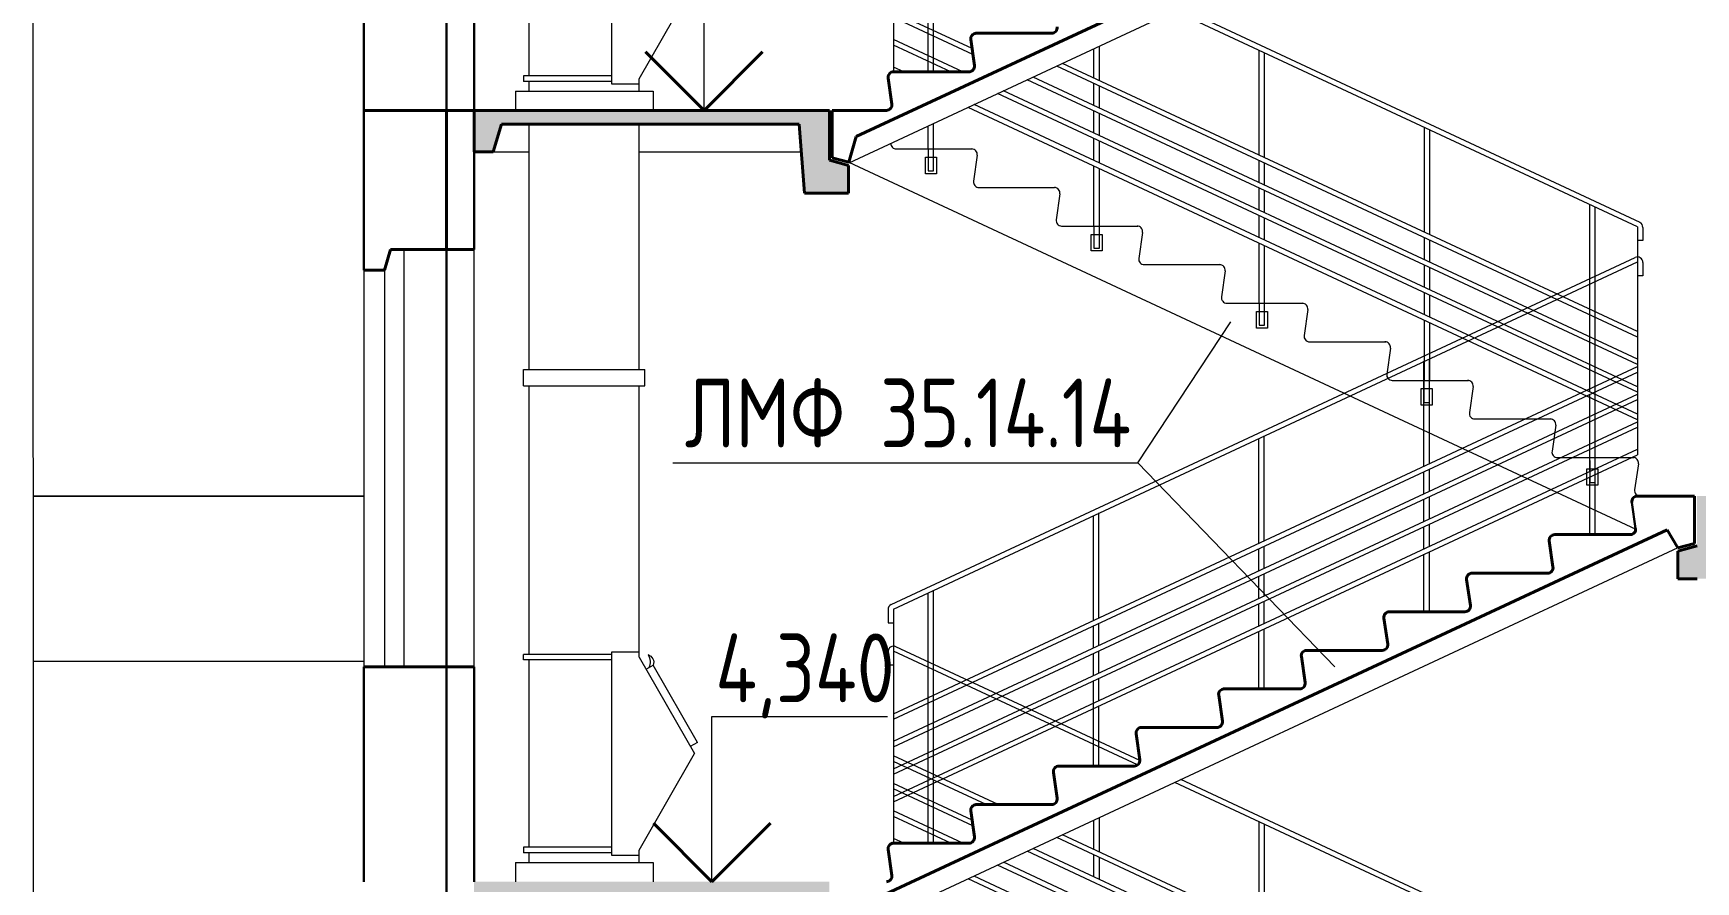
# Model space of a CAD drawing. Header units: millimetres. Extents: x 83035 to 329678, y -103769 to 22061.
# Drawn here: x 217968 to 224003, y 2919 to 5999 of the extents above; entities that cross this region are included whole.
import ezdxf

# ---------------------------------------------------------------- set-up
doc = ezdxf.new("R2010")
doc.units = ezdxf.units.MM
doc.header["$LTSCALE"] = 10
for name, color, linetype, lineweight in [('Лестница разрез', 36, 'Continuous', 20), ('Мусоропровод', 36, 'Continuous', 20), ('Размерный', 3, 'Continuous', 30), ('Разрез', 5, 'Continuous', 40), ('Разрез тонкий', 5, 'Continuous', 20), ('Символ разрез', 3, 'Continuous', 20), ('Символьный', 3, 'Continuous', 30), ('Текст разрез', 244, 'Continuous', 20)]:
    doc.layers.add(name, color=color, linetype=linetype, lineweight=lineweight)
doc.styles.add('2.5', font='', dxfattribs={"height": 250})
doc.styles.add('big 3.5', font='', dxfattribs={"height": 125})
doc.styles.get('2.5').set_extended_font_data('GOST type A')
doc.styles.get('big 3.5').set_extended_font_data('GOST type A')

msp = doc.modelspace()

# ---------------------------------------------------------------- hatches: boundary and pattern name
at = {"layer": 'Разрез тонкий'}
h = msp.add_hatch(dxfattribs=at)
h.set_pattern_fill('ANSI35', color=0, scale=20, angle=90, style=0)
h.set_pattern_definition([(135, (219567.58, -1580.78), (-89.8026, -89.8026), []), (135, (219567.58, -1490.98), (-89.8026, -89.8026), [158.75, -31.75, 0, -31.75])])
h.paths.add_polyline_path([(220857.584, 119.22), (219567.584, 119.22), (219567.584, -30.78), (219637.584, -30.78), (219667.584, 69.22), (220747.584, 69.22), (220767.584, -180.78), (220857.584, -180.78), (220927.584, -180.78), (220927.584, -80.78), (220857.584, -61.983)])
h.paths.add_polyline_path([(220927.584, 5519.22), (220857.584, 5538.017), (220857.584, 5719.22), (219567.584, 5719.22), (219567.584, 5569.22), (219637.584, 5569.22), (219667.584, 5669.22), (220747.584, 5669.22), (220767.584, 5419.22), (220857.584, 5419.22), (220927.584, 5419.22)])
h.paths.add_polyline_path([(220927.584, 2719.22), (220857.584, 2738.017), (220857.584, 2919.22), (219567.584, 2919.22), (219567.584, 2769.22), (219637.584, 2769.22), (219667.584, 2869.22), (220747.584, 2869.22), (220767.584, 2619.22), (220857.584, 2619.22), (220927.584, 2619.22)])
h.paths.add_polyline_path([(224117.584, 4269.22), (225197.584, 4269.22), (225227.584, 4169.22), (225307.584, 4169.22), (225307.584, 4319.22), (224007.584, 4319.22), (224007.584, 4138.017), (223937.584, 4119.22), (223937.584, 4019.22), (224007.584, 4019.22), (224097.584, 4019.22)])
h.paths.add_polyline_path([(224117.584, 7069.22), (225197.584, 7069.22), (225227.584, 6969.22), (225307.584, 6969.22), (225307.584, 7119.22), (224007.584, 7119.22), (224007.584, 6938.017), (223937.584, 6919.22), (223937.584, 6819.22), (224007.584, 6819.22), (224097.584, 6819.22)])
h.paths.add_polyline_path([(224117.584, -1330.78), (225197.584, -1330.78), (225227.584, -1430.78), (225307.584, -1430.78), (225307.584, -1280.78), (224007.584, -1280.78), (224007.584, -1461.983), (223937.584, -1480.78), (223937.584, -1580.78), (224007.584, -1580.78), (224097.584, -1580.78)])
h.paths.add_polyline_path([(224117.584, 1469.22), (225197.584, 1469.22), (225227.584, 1369.22), (225307.584, 1369.22), (225307.584, 1519.22), (224007.584, 1519.22), (224007.584, 1338.017), (223937.584, 1319.22), (223937.584, 1219.22), (224007.584, 1219.22), (224097.584, 1219.22)])
h.paths.add_polyline_path([(220857.584, 8338.017), (220857.584, 8519.22), (219567.584, 8519.22), (219567.584, 8369.22), (219637.584, 8369.22), (219667.584, 8469.22), (220747.584, 8469.22), (220767.584, 8219.22), (220857.584, 8219.22), (220927.584, 8219.22), (220927.584, 8319.22)])
h.paths.add_polyline_path([(224117.584, 9869.22), (225197.584, 9869.22), (225227.584, 9769.22), (225307.584, 9769.22), (225307.584, 9919.22), (224007.584, 9919.22), (224007.584, 9738.017), (223937.584, 9719.22), (223937.584, 9619.22), (224007.584, 9619.22), (224097.584, 9619.22)])

# ---------------------------------------------------------------- linework, layer by layer
at = {"layer": 'Лестница разрез', "color": 0}
for p, q in [((221090.644, 6709.22), (221090.644, 5859.22)), ((221375.565, 5943.354), (221090.644, 6076.317)), ((221378.626, 5921.925), (221090.644, 6056.317)), ((221216.054, 5859.22), (221216.054, 6067.745)), ((221216.054, 5859.22), (221216.054, 6067.745)), ((221236.054, 5859.22), (221236.054, 6077.078)), ((221236.054, 5859.22), (221236.054, 6077.078)), ((223790.644, 5296.317), (222111.674, 6079.836)), ((223800.587, 5311.676), (222133.115, 6089.83)), ((221341.565, 5859.22), (221090.644, 5976.317)), ((221216.054, 5917.792), (221216.054, 5997.792)), ((221236.054, 5908.459), (221236.054, 5988.459)), ((221298.708, 5859.22), (221090.644, 5956.317)), ((221817.584, 5837.078), (221817.584, 5942.749)), ((221837.584, 5827.745), (221837.584, 5952.072)), ((222417.584, 5557.078), (222417.584, 5937.792)), ((222437.584, 5547.745), (222437.584, 5928.459)), ((221127.279, 5859.22), (221090.644, 5876.317)), ((221216.054, 5859.22), (221216.054, 5897.792)), ((221236.054, 5859.22), (221236.054, 5888.459)), ((223790.644, 4896.317), (221682.86, 5879.949)), ((223790.644, 4916.317), (221704.301, 5889.943)), ((223790.644, 4796.317), (221575.657, 5829.977)), ((223790.644, 4816.317), (221597.097, 5839.972)), ((221817.584, 5737.078), (221817.584, 5817.078)), ((221837.584, 5727.745), (221837.584, 5807.745)), ((223790.644, 4616.317), (221382.69, 5740.028)), ((223790.644, 4696.317), (221468.453, 5780.006)), ((223790.644, 4716.317), (221489.894, 5790)), ((223790.644, 4596.317), (221361.25, 5730.034)), ((221817.584, 5637.078), (221817.584, 5717.078)), ((221837.584, 5627.745), (221837.584, 5707.745)), ((221216.054, 5579.22), (221216.054, 5662.353)), ((221236.054, 5579.22), (221236.054, 5671.675)), ((221817.584, 5537.078), (221817.584, 5617.078)), ((223017.584, 5277.078), (223017.584, 5657.792)), ((223037.584, 5267.745), (223037.584, 5648.459)), ((221216.054, 5579.22), (221216.054, 5499.22)), ((221236.054, 5499.22), (221236.054, 5579.22)), ((221837.584, 5527.745), (221837.584, 5607.745)), ((221216.054, 5549.22), (221236.054, 5549.22)), ((221216.054, 5499.22), (221236.054, 5499.22)), ((221817.584, 5299.22), (221817.584, 5517.078)), ((221837.584, 5299.22), (221837.584, 5507.745)), ((222417.584, 5457.078), (222417.584, 5537.078)), ((222437.584, 5447.745), (222437.584, 5527.745)), ((222417.584, 5357.078), (222417.584, 5437.078)), ((222437.584, 5347.745), (222437.584, 5427.745)), ((223617.584, 4997.078), (223617.584, 5377.792)), ((222417.584, 5257.078), (222417.584, 5337.078)), ((222437.584, 5247.745), (222437.584, 5327.745)), ((223637.584, 4887.745), (223637.584, 5368.459)), ((221817.584, 5299.22), (221817.584, 5219.22)), ((221817.584, 5269.22), (221837.584, 5269.22)), ((221837.584, 5219.22), (221837.584, 5299.22)), ((223017.584, 5177.078), (223017.584, 5257.078)), ((223790.644, 5296.317), (223790.644, 4609.22)), ((223810.644, 5294.323), (223810.644, 5246.394)), ((221817.584, 5219.22), (221837.584, 5219.22)), ((222417.584, 5019.22), (222417.584, 5237.078)), ((222437.584, 5019.22), (222437.584, 5227.745)), ((223037.584, 5167.745), (223037.584, 5247.745)), ((223810.644, 5246.394), (223790.644, 5246.394)), ((221082.186, 3925.273), (223782.186, 5185.273)), ((221082.186, 3925.273), (223782.186, 5185.273)), ((221090.644, 3909.22), (223790.644, 5169.22)), ((221090.644, 3909.22), (223790.644, 5169.22)), ((223017.584, 5077.078), (223017.584, 5157.078)), ((223037.584, 5067.745), (223037.584, 5147.745)), ((223790.644, 5169.22), (223790.644, 4469.22)), ((223790.644, 5169.22), (223790.644, 4469.22)), ((223810.644, 5167.15), (223810.644, 5119.22)), ((223810.644, 5167.15), (223810.644, 5119.22)), ((223617.584, 4708.459), (223617.584, 5088.459)), ((223617.584, 4708.459), (223617.584, 5088.459)), ((223637.584, 4717.792), (223637.584, 5097.792)), ((223637.584, 4717.792), (223637.584, 5097.792)), ((223810.644, 5119.22), (223790.644, 5119.22)), ((223810.644, 5119.22), (223790.644, 5119.22)), ((222417.584, 5019.22), (222417.584, 4939.22)), ((222437.584, 4939.22), (222437.584, 5019.22)), ((223017.584, 4977.078), (223017.584, 5057.078)), ((223037.584, 4967.745), (223037.584, 5047.745)), ((222417.584, 4989.22), (222437.584, 4989.22)), ((223017.584, 4739.22), (223017.584, 4957.078)), ((223617.584, 4897.078), (223617.584, 4977.078)), ((222417.584, 4939.22), (222437.584, 4939.22)), ((223037.584, 4739.22), (223037.584, 4947.745)), ((223617.584, 4797.078), (223617.584, 4877.078)), ((223637.584, 4787.745), (223637.584, 4867.745)), ((221090.644, 3529.22), (223790.644, 4789.22)), ((221090.644, 3529.22), (223790.644, 4789.22)), ((221090.644, 3509.22), (223790.644, 4769.22)), ((221090.644, 3509.22), (223790.644, 4769.22)), ((223016.054, 4427.745), (223016.054, 4808.459)), ((223016.054, 4427.745), (223016.054, 4808.459)), ((223036.054, 4437.078), (223036.054, 4817.792)), ((223036.054, 4437.078), (223036.054, 4817.792)), ((223617.584, 4697.078), (223617.584, 4777.078)), ((223637.584, 4687.745), (223637.584, 4767.745)), ((223016.054, 4739.22), (223016.054, 4659.22)), ((223016.054, 4709.22), (223036.054, 4709.22)), ((223036.054, 4659.22), (223036.054, 4739.22)), ((221090.644, 3429.22), (223790.644, 4689.22)), ((221090.644, 3429.22), (223790.644, 4689.22)), ((221090.644, 3409.22), (223790.644, 4669.22)), ((221090.644, 3409.22), (223790.644, 4669.22)), ((223016.054, 4659.22), (223036.054, 4659.22)), ((223617.584, 4608.459), (223617.584, 4688.459)), ((223617.584, 4608.459), (223617.584, 4688.459)), ((223617.584, 4459.22), (223617.584, 4677.078)), ((223637.584, 4617.792), (223637.584, 4697.792)), ((223637.584, 4617.792), (223637.584, 4697.792)), ((223637.584, 4459.22), (223637.584, 4667.745)), ((221090.644, 3329.22), (223790.644, 4589.22)), ((221090.644, 3329.22), (223790.644, 4589.22)), ((223617.584, 4508.459), (223617.584, 4588.459)), ((223617.584, 4508.459), (223617.584, 4588.459)), ((223637.584, 4517.792), (223637.584, 4597.792)), ((223637.584, 4517.792), (223637.584, 4597.792)), ((221090.644, 3309.22), (223790.644, 4569.22)), ((221090.644, 3309.22), (223790.644, 4569.22)), ((222416.054, 4147.745), (222416.054, 4528.459)), ((222416.054, 4147.745), (222416.054, 4528.459)), ((222436.054, 4157.078), (222436.054, 4537.792)), ((222436.054, 4157.078), (222436.054, 4537.792)), ((221090.644, 3229.22), (223790.644, 4489.22)), ((221090.644, 3229.22), (223790.644, 4489.22)), ((221090.644, 3209.22), (223790.644, 4469.22)), ((221090.644, 3209.22), (223790.644, 4469.22)), ((223617.584, 4408.459), (223617.584, 4488.459)), ((223617.584, 4408.459), (223617.584, 4488.459)), ((223637.584, 4417.792), (223637.584, 4497.792)), ((223637.584, 4417.792), (223637.584, 4497.792)), ((223016.054, 4327.745), (223016.054, 4407.745)), ((223016.054, 4327.745), (223016.054, 4407.745)), ((223036.054, 4337.078), (223036.054, 4417.078)), ((223036.054, 4337.078), (223036.054, 4417.078)), ((223617.584, 4459.22), (223637.584, 4459.22)), ((223617.584, 4448.459), (223617.584, 4368.459)), ((223617.584, 4418.459), (223637.584, 4418.459)), ((223637.584, 4368.459), (223637.584, 4448.459)), ((223617.584, 4179.22), (223617.584, 4388.459)), ((223617.584, 4179.22), (223617.584, 4388.459)), ((223617.584, 4368.459), (223637.584, 4368.459)), ((223637.584, 4179.22), (223637.584, 4397.792)), ((223637.584, 4179.22), (223637.584, 4397.792)), ((223016.054, 4227.745), (223016.054, 4307.745)), ((223016.054, 4227.745), (223016.054, 4307.745)), ((223036.054, 4237.078), (223036.054, 4317.078)), ((223036.054, 4237.078), (223036.054, 4317.078)), ((221816.054, 3867.745), (221816.054, 4248.459)), ((221816.054, 3867.745), (221816.054, 4248.459)), ((221836.054, 3877.078), (221836.054, 4257.792)), ((221836.054, 3877.078), (221836.054, 4257.792)), ((223016.054, 4127.745), (223016.054, 4207.745)), ((223016.054, 4127.745), (223016.054, 4207.745)), ((223036.054, 4137.078), (223036.054, 4217.078)), ((223036.054, 4137.078), (223036.054, 4217.078)), ((223617.584, 4179.22), (223637.584, 4179.22)), ((222416.054, 4047.745), (222416.054, 4127.745)), ((222416.054, 4047.745), (222416.054, 4127.745)), ((222436.054, 4057.078), (222436.054, 4137.078)), ((222436.054, 4057.078), (222436.054, 4137.078)), ((223016.054, 3899.22), (223016.054, 4107.745)), ((223016.054, 3899.22), (223016.054, 4107.745)), ((223036.054, 3899.22), (223036.054, 4117.078)), ((223036.054, 3899.22), (223036.054, 4117.078)), ((222416.054, 3947.745), (222416.054, 4027.745)), ((222416.054, 3947.745), (222416.054, 4027.745)), ((222436.054, 3957.078), (222436.054, 4037.078)), ((222436.054, 3957.078), (222436.054, 4037.078)), ((221216.054, 3487.745), (221216.054, 3968.459)), ((221216.054, 3487.745), (221216.054, 3968.459)), ((221236.054, 3597.078), (221236.054, 3977.792)), ((221236.054, 3597.078), (221236.054, 3977.792)), ((222416.054, 3847.745), (222416.054, 3927.745)), ((222416.054, 3847.745), (222416.054, 3927.745)), ((222436.054, 3857.078), (222436.054, 3937.078)), ((222436.054, 3857.078), (222436.054, 3937.078)), ((221070.644, 3907.15), (221070.644, 3859.22)), ((221070.644, 3907.15), (221070.644, 3859.22)), ((221090.644, 3909.22), (221090.644, 3059.22)), ((221090.644, 3909.22), (221090.644, 3209.22)), ((221070.644, 3859.22), (221090.644, 3859.22)), ((221070.644, 3859.22), (221090.644, 3859.22)), ((221816.054, 3767.745), (221816.054, 3847.745)), ((221816.054, 3767.745), (221816.054, 3847.745)), ((221836.054, 3777.078), (221836.054, 3857.078)), ((221836.054, 3777.078), (221836.054, 3857.078)), ((222416.054, 3619.22), (222416.054, 3827.745)), ((222416.054, 3619.22), (222416.054, 3827.745)), ((222436.054, 3619.22), (222436.054, 3837.078)), ((222436.054, 3619.22), (222436.054, 3837.078)), ((221070.644, 3754.246), (221070.644, 3706.317)), ((221976.263, 3343.028), (221090.644, 3756.317)), ((221984.524, 3359.173), (221099.102, 3772.37)), ((221816.054, 3667.745), (221816.054, 3747.745)), ((221816.054, 3667.745), (221816.054, 3747.745)), ((221836.054, 3677.078), (221836.054, 3757.078)), ((221836.054, 3677.078), (221836.054, 3757.078)), ((221070.644, 3706.317), (221090.644, 3706.317)), ((221216.054, 3317.792), (221216.054, 3697.792)), ((221236.054, 3308.459), (221236.054, 3688.459)), ((221816.054, 3339.22), (221816.054, 3647.745)), ((221816.054, 3339.22), (221816.054, 3647.745)), ((221836.054, 3577.078), (221836.054, 3657.078)), ((221836.054, 3577.078), (221836.054, 3657.078)), ((221236.054, 3497.078), (221236.054, 3577.078)), ((221236.054, 3497.078), (221236.054, 3577.078)), ((221836.054, 3339.22), (221836.054, 3557.078)), ((221836.054, 3339.22), (221836.054, 3557.078)), ((221216.054, 3387.745), (221216.054, 3467.745)), ((221216.054, 3387.745), (221216.054, 3467.745)), ((221236.054, 3397.078), (221236.054, 3477.078)), ((221236.054, 3397.078), (221236.054, 3477.078)), ((221470.136, 3199.22), (221090.644, 3376.317)), ((221427.279, 3199.22), (221090.644, 3356.317)), ((221216.054, 3287.745), (221216.054, 3367.745)), ((221216.054, 3287.745), (221216.054, 3367.745)), ((221236.054, 3297.078), (221236.054, 3377.078)), ((221236.054, 3297.078), (221236.054, 3377.078)), ((221375.565, 3143.354), (221090.644, 3276.317)), ((221216.054, 3217.792), (221216.054, 3297.792)), ((221216.054, 3059.22), (221216.054, 3267.745)), ((221216.054, 3059.22), (221216.054, 3267.745)), ((221236.054, 3208.459), (221236.054, 3288.459)), ((221236.054, 3059.22), (221236.054, 3277.078)), ((221236.054, 3059.22), (221236.054, 3277.078)), ((223790.644, 2496.317), (222111.674, 3279.836)), ((223800.587, 2511.676), (222133.115, 3289.83)), ((221378.626, 3121.925), (221090.644, 3256.317)), ((221341.565, 3059.22), (221090.644, 3176.317)), ((221298.708, 3059.22), (221090.644, 3156.317)), ((221216.054, 3117.792), (221216.054, 3197.792)), ((221236.054, 3108.459), (221236.054, 3188.459)), ((221817.584, 3037.078), (221817.584, 3142.749)), ((221837.584, 3027.745), (221837.584, 3152.072)), ((221216.054, 3059.22), (221216.054, 3097.792)), ((221236.054, 3059.22), (221236.054, 3088.459)), ((223790.644, 2096.317), (221682.86, 3079.949)), ((223790.644, 2116.317), (221704.301, 3089.943)), ((222417.584, 2757.078), (222417.584, 3137.792)), ((222437.584, 2747.745), (222437.584, 3128.459)), ((221127.279, 3059.22), (221090.644, 3076.317)), ((223790.644, 1996.317), (221575.657, 3029.977)), ((223790.644, 2016.317), (221597.097, 3039.972)), ((223790.644, 1896.317), (221468.453, 2980.006)), ((223790.644, 1916.317), (221489.894, 2990)), ((221817.584, 2937.078), (221817.584, 3017.078)), ((221837.584, 2927.745), (221837.584, 3007.745)), ((223790.644, 1796.317), (221361.25, 2930.034)), ((223790.644, 1816.317), (221382.69, 2940.028))]:
    msp.add_line(p, q, dxfattribs=at)
for points in [[(221206.054, 5549.22), (221246.054, 5549.22), (221246.054, 5489.22), (221206.054, 5489.22)], [(221807.584, 5269.22), (221847.584, 5269.22), (221847.584, 5209.22), (221807.584, 5209.22)], [(222407.584, 4989.22), (222447.584, 4989.22), (222447.584, 4929.22), (222407.584, 4929.22)], [(223006.054, 4709.22), (223046.054, 4709.22), (223046.054, 4649.22), (223006.054, 4649.22)], [(223607.584, 4418.459), (223647.584, 4418.459), (223647.584, 4358.459), (223607.584, 4358.459)]]:
    msp.add_lwpolyline(points, close=True, dxfattribs=at)
for centre, start, end in [((223790.644, 5294.323), 0, 64.9831065), ((223790.644, 5167.15), 0, 115.0168935), ((223790.644, 5167.15), 0, 115.0168935), ((221090.644, 3907.15), 115.0168935, 180), ((221090.644, 3907.15), 115.0168935, 180), ((221090.644, 3754.246), 64.9831065, 180)]:
    msp.add_arc(centre, 20, start, end, dxfattribs=at)
at = {"layer": 'Мусоропровод', "color": 0}
for p, q in [((219767.584, 5844.22), (219767.584, 6524.22)), ((220067.584, 5814.22), (220067.584, 6554.22)), ((220167.584, 5834.22), (220367.584, 6184.22)), ((219747.584, 5844.22), (219747.584, 5824.22)), ((220067.584, 5844.22), (219747.584, 5844.22)), ((220067.584, 5824.22), (219747.584, 5824.22)), ((219767.584, 5789.22), (219767.584, 5824.22)), ((220167.584, 5814.22), (220067.584, 5814.22)), ((220167.584, 5789.22), (220167.584, 5834.22)), ((219717.584, 5789.22), (219717.584, 5719.22)), ((219717.584, 5789.22), (220217.584, 5789.22)), ((220217.584, 5789.22), (220217.584, 5719.22)), ((219767.584, 4779.22), (219767.584, 5669.22)), ((220167.584, 4779.22), (220167.584, 5669.22)), ((219747.584, 4719.22), (219747.584, 4779.22)), ((219747.584, 4779.22), (220187.584, 4779.22)), ((220187.584, 4719.22), (220187.584, 4779.22)), ((219747.584, 4719.22), (220187.584, 4719.22)), ((219767.584, 3744.22), (219767.584, 4719.22)), ((220167.584, 3734.22), (220167.584, 4719.22)), ((220067.584, 3744.22), (219747.584, 3744.22)), ((219747.584, 3724.22), (219747.584, 3744.22)), ((220067.584, 3014.22), (220067.584, 3754.22)), ((220067.584, 3754.22), (220167.584, 3754.22)), ((220067.584, 3724.22), (219747.584, 3724.22)), ((219767.584, 3044.22), (219767.584, 3724.22)), ((220167.584, 3734.22), (220367.584, 3384.22)), ((220167.584, 3034.22), (220367.584, 3384.22)), ((220067.584, 3044.22), (219747.584, 3044.22)), ((219747.584, 3044.22), (219747.584, 3024.22)), ((220067.584, 3024.22), (219747.584, 3024.22)), ((219767.584, 2989.22), (219767.584, 3024.22)), ((220167.584, 2989.22), (220167.584, 3034.22)), ((219717.584, 2989.22), (219717.584, 2919.22)), ((219717.584, 2989.22), (220217.584, 2989.22)), ((220167.584, 3014.22), (220067.584, 3014.22)), ((220217.584, 2989.22), (220217.584, 2919.22))]:
    msp.add_line(p, q, dxfattribs=at)
at = {"layer": 'Мусоропровод', "color": 0, "extrusion": (0, 0, -1)}
for p, q in [((220192.391, 3690.808), (220218.438, 3705.692)), ((220378.747, 3425.152), (220218.438, 3705.692)), ((220378.747, 3425.152), (220352.7, 3410.267))]:
    msp.add_line(p, q, dxfattribs=at)
for centre, radius, start, end in [((-220157.56, 3717.395), 49.195, 147.914283, 205.3910619), ((-220189.922, 3715.011), 30, 108.0962109, 198.0962109)]:
    msp.add_arc(centre, radius, start, end, dxfattribs=at)
at = {"layer": 'Размерный', "color": 0, "ltscale": 0.2}
msp.add_line((219467.584, -7999.088), (219467.584, 15297.318), dxfattribs=at)
at = {"layer": 'Разрез', "color": 0}
for p, q in [((223898.619, 6996.679), (220954.711, 5624.411)), ((221370.845, 5976.392), (221384.323, 5882.049)), ((221664.524, 5999.22), (221387.584, 5999.22)), ((221364.524, 5859.22), (221087.584, 5859.22)), ((221070.845, 5836.392), (221084.323, 5742.049)), ((219167.584, 5719.22), (219567.584, 5719.22)), ((219167.584, 5719.22), (219567.584, 5719.22)), ((219467.584, 5214.22), (219467.584, 5719.22)), ((219567.584, 5569.22), (219567.584, 5719.22)), ((220857.584, 5719.22), (219567.584, 5719.22)), ((220857.584, 5719.22), (219567.584, 5719.22)), ((219567.584, 5569.22), (219567.584, 5719.22)), ((220857.584, 5538.017), (220857.584, 5719.22)), ((220857.584, 5538.017), (220857.584, 5719.22)), ((221064.524, 5719.22), (220867.584, 5719.22)), ((220867.584, 5719.22), (220867.584, 5546.976)), ((219637.584, 5569.22), (219667.584, 5669.22)), ((219637.584, 5569.22), (219667.584, 5669.22)), ((219667.584, 5669.22), (220747.584, 5669.22)), ((219667.584, 5669.22), (220747.584, 5669.22)), ((220767.584, 5419.22), (220747.584, 5669.22)), ((220767.584, 5419.22), (220747.584, 5669.22)), ((220928.078, 5530.732), (220954.711, 5624.411)), ((219567.584, 5569.22), (219637.584, 5569.22)), ((219567.584, 5569.22), (219637.584, 5569.22)), ((220927.584, 5519.22), (220857.584, 5538.017)), ((220927.584, 5519.22), (220857.584, 5538.017)), ((220867.584, 5546.976), (220928.078, 5530.732)), ((220927.584, 5419.22), (220927.584, 5519.22)), ((220927.584, 5419.22), (220927.584, 5519.22)), ((220857.584, 5419.22), (220767.584, 5419.22)), ((220857.584, 5419.22), (220767.584, 5419.22)), ((220927.584, 5419.22), (220857.584, 5419.22)), ((220927.584, 5419.22), (220857.584, 5419.22)), ((219242.584, 5139.22), (219264.219, 5214.22)), ((219567.584, 5214.22), (219264.219, 5214.22)), ((219167.584, 5139.22), (219242.584, 5139.22)), ((223790.644, 4319.22), (223997.584, 4319.22)), ((223800.644, 4319.22), (223997.584, 4319.22)), ((223997.584, 4319.22), (223997.584, 4146.976)), ((223997.584, 4319.22), (223997.584, 4146.976)), ((223898.619, 4196.679), (220954.711, 2824.411)), ((223764.524, 4179.22), (223490.644, 4179.22)), ((223937.089, 4130.732), (223898.619, 4196.679)), ((223470.845, 4156.392), (223484.323, 4062.049)), ((223997.584, 4146.976), (223937.089, 4130.732)), ((223997.584, 4146.976), (223937.089, 4130.732)), ((223937.584, 4119.22), (224007.584, 4138.017)), ((223937.584, 4019.22), (223937.584, 4119.22)), ((223170.845, 4016.392), (223184.323, 3922.049)), ((223464.524, 4039.22), (223190.644, 4039.22)), ((223937.584, 4019.22), (224007.584, 4019.22)), ((222870.845, 3876.392), (222884.323, 3782.049)), ((223164.524, 3899.22), (222887.584, 3899.22)), ((222864.524, 3759.22), (222587.584, 3759.22)), ((219567.584, 3699.22), (219167.584, 3699.22)), ((222570.845, 3736.392), (222584.323, 3642.049)), ((222270.845, 3596.392), (222284.323, 3502.049)), ((222564.524, 3619.22), (222287.584, 3619.22)), ((221970.845, 3456.392), (221984.323, 3362.049)), ((222264.524, 3479.22), (221987.584, 3479.22)), ((221964.524, 3339.22), (221687.584, 3339.22)), ((221670.845, 3316.392), (221684.323, 3222.049)), ((221664.524, 3199.22), (221387.584, 3199.22)), ((221370.845, 3176.392), (221384.323, 3082.049)), ((221070.845, 3036.392), (221084.323, 2942.049)), ((221364.524, 3059.22), (221087.584, 3059.22))]:
    msp.add_line(p, q, dxfattribs=at)
at = {"layer": 'Разрез', "color": 0, "lineweight": 30}
for p, q in [((219167.584, 6499.22), (219167.584, 5719.22)), ((219567.584, 5719.22), (219567.584, 6499.22)), ((219167.584, 5719.22), (219167.584, 5139.22)), ((219567.584, 5214.22), (219567.584, 5719.22)), ((223770.845, 4296.392), (223784.323, 4202.049)), ((219167.584, 3699.22), (219167.584, 2919.22)), ((219567.584, 2919.22), (219567.584, 3699.22))]:
    msp.add_line(p, q, dxfattribs=at)
at = {"layer": 'Разрез', "color": 0, "lineweight": 9}
for p, q in [((221074.524, 5719.22), (220867.584, 5719.22)), ((220867.584, 5719.22), (220867.584, 5546.976)), ((219637.584, 5569.22), (219767.584, 5569.22)), ((220167.584, 5569.22), (220755.584, 5569.22)), ((220867.584, 5546.976), (220928.078, 5530.732)), ((220928.078, 5530.732), (220928.078, 5528.116))]:
    msp.add_line(p, q, dxfattribs=at)
at = {"layer": 'Разрез', "color": 0}
for centre, start, end in [((221390.644, 5979.22), 90, 188.1301024), ((221664.524, 6019.22), 270, 8.1301024), ((221090.644, 5839.22), 90, 188.1301024), ((221364.524, 5879.22), 270, 8.1301024), ((221064.524, 5739.22), 270, 8.1301024), ((223790.644, 4299.22), 90, 188.1301024), ((223490.644, 4159.22), 90, 188.1301024), ((223764.524, 4199.22), 270, 8.1301024), ((223464.524, 4059.22), 270, 8.1301024), ((223190.644, 4019.22), 90, 188.1301024), ((222890.644, 3879.22), 90, 188.1301024), ((223164.524, 3919.22), 270, 8.1301024), ((222590.644, 3739.22), 90, 188.1301024), ((222864.524, 3779.22), 270, 8.1301024), ((222564.524, 3639.22), 270, 8.1301024), ((222290.644, 3599.22), 90, 188.1301024), ((222264.524, 3499.22), 270, 8.1301024), ((221990.644, 3459.22), 90, 188.1301024), ((221690.644, 3319.22), 90, 188.1301024), ((221964.524, 3359.22), 270, 8.1301024), ((221390.644, 3179.22), 90, 188.1301024), ((221664.524, 3219.22), 270, 8.1301024), ((221364.524, 3079.22), 270, 8.1301024), ((221090.644, 3039.22), 90, 188.1301024), ((221064.524, 2939.22), 270, 8.1301024)]:
    msp.add_arc(centre, 20, start, end, dxfattribs=at)
at = {"layer": 'Разрез тонкий', "color": 0}
for p, q in [((217968.094, 167.778), (217967.584, 12719.22)), ((219567.584, 5719.22), (219567.584, 8014.22)), ((223937.089, 6930.732), (220928.078, 5528.116)), ((219637.584, 5569.22), (219767.584, 5569.22)), ((220167.584, 5569.22), (220755.584, 5569.22)), ((221100.644, 5579.22), (221374.524, 5579.22)), ((221394.323, 5556.392), (221380.845, 5462.049)), ((220928.078, 5530.732), (223784.524, 4199.233)), ((221400.644, 5439.22), (221674.524, 5439.22)), ((221694.323, 5416.392), (221680.845, 5322.049)), ((221700.644, 5299.22), (221977.584, 5299.22)), ((221994.323, 5276.392), (221980.845, 5182.049)), ((219314.219, 3699.22), (219314.219, 5214.22)), ((219567.584, 2919.22), (219567.584, 5214.22)), ((219167.584, 5139.22), (219167.584, 3699.22)), ((219242.584, 5139.22), (219242.252, 3699.22)), ((222000.644, 5159.22), (222277.584, 5159.22)), ((222294.323, 5136.392), (222280.845, 5042.049)), ((222300.644, 5019.22), (222577.584, 5019.22)), ((222594.323, 4996.392), (222580.845, 4902.049)), ((222600.644, 4879.22), (222877.584, 4879.22)), ((222894.323, 4856.392), (222880.845, 4762.049)), ((222900.644, 4739.22), (223177.584, 4739.22)), ((223194.323, 4716.392), (223180.845, 4622.049)), ((223200.644, 4599.22), (223477.584, 4599.22)), ((223494.323, 4576.392), (223480.845, 4482.049)), ((223500.644, 4459.22), (223777.584, 4459.22)), ((223794.323, 4436.392), (223780.845, 4342.049)), ((217967.584, 4319.22), (219167.584, 4319.22)), ((219167.584, 4319.22), (217967.584, 4319.22)), ((223937.089, 4130.732), (220928.078, 2728.116)), ((219167.584, 3719.22), (217967.584, 3719.22)), ((219167.584, 3719.22), (217967.584, 3719.22))]:
    msp.add_line(p, q, dxfattribs=at)
for centre, start, end in [((221100.644, 5599.22), 179.9635158, 270), ((221374.524, 5559.22), 351.8698976, 90), ((221400.644, 5459.22), 171.8698976, 270), ((221674.524, 5419.22), 351.8698976, 90), ((221700.644, 5319.22), 171.8698976, 270), ((221974.524, 5279.22), 351.8698976, 90), ((222000.644, 5179.22), 171.8698976, 270), ((222274.524, 5139.22), 351.8698976, 90), ((222300.644, 5039.22), 171.8698976, 270), ((222574.524, 4999.22), 351.8698976, 90), ((222600.644, 4899.22), 171.8698976, 270), ((222874.524, 4859.22), 351.8698976, 90), ((222900.644, 4759.22), 171.8698976, 270), ((223174.524, 4719.22), 351.8698976, 90), ((223200.644, 4619.22), 171.8698976, 270), ((223474.524, 4579.22), 351.8698976, 90), ((223500.644, 4479.22), 171.8698976, 270), ((223774.524, 4439.22), 351.8698976, 90), ((223800.644, 4339.22), 171.8698976, 270)]:
    msp.add_arc(centre, 20, start, end, dxfattribs=at)
at = {"layer": 'Символ разрез', "color": 0}
for p, q in [((221976.722, 4440.055), (222314.932, 4952.151)), ((220289.613, 4440.055), (221976.722, 4440.055)), ((221976.722, 4440.055), (222692.794, 3699.231))]:
    msp.add_line(p, q, dxfattribs=at)
at = {"layer": 'Символьный', "color": 0, "lineweight": 20}
for p, q in [((220402.801, 5719.22), (220402.801, 6319.22)), ((220431.319, 2919.22), (220431.319, 3519.22)), ((220431.319, 3519.22), (221068.944, 3519.22))]:
    msp.add_line(p, q, dxfattribs=at)
at = {"layer": 'Символьный', "color": 0, "lineweight": 40}
for p, q in [((220402.801, 5719.22), (220190.669, 5931.352)), ((220402.801, 5719.22), (220614.933, 5931.352)), ((220431.319, 2919.22), (220219.187, 3131.352)), ((220431.319, 2919.22), (220643.451, 3131.352))]:
    msp.add_line(p, q, dxfattribs=at)

# ---------------------------------------------------------------- texts
at = {"layer": 'Текст разрез', "color": 0, "ltscale": 0.5, "insert": (221143.175, 4620.975), "char_height": 250, "width": 1663.15422, "attachment_point": 5, "style": '2.5'}
msp.add_mtext('{\\fGOST type A|b0|i0|c204|p34;ЛМФ 35.14.14}', dxfattribs=at)
at = {"layer": 'Текст разрез', "color": 0, "lineweight": 20, "ltscale": 0.5, "insert": (220443.59, 3820.352), "char_height": 250, "width": 698.82873, "attachment_point": 1, "style": 'big 3.5'}
msp.add_mtext('4,340', dxfattribs=at)

doc.saveas('drawing.dxf')
